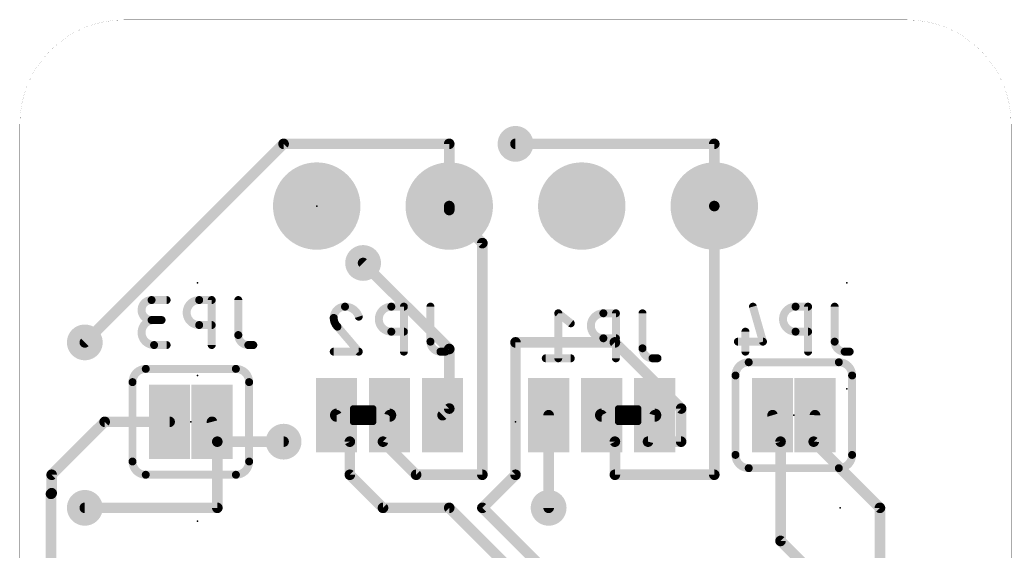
# Model space of a CAD drawing. Extents: x -319.4 to -300.4, y -289.4 to -269.4.
# Drawn here: x -319.38 to -300.38, y -279.6 to -269.4 of the extents above; entities that cross this region are included whole.
import ezdxf

# ---------------------------------------------------------------- set-up
doc = ezdxf.new("R2010")
doc.units = 0
for name, color, linetype in [('16', 132, 'CONTINUOUS'), ('17', 110, 'CONTINUOUS'), ('18', 110, 'CONTINUOUS'), ('20', 31, 'CONTINUOUS'), ('22', 253, 'CONTINUOUS'), ('23', 53, 'CONTINUOUS'), ('24', 53, 'CONTINUOUS'), ('26', 253, 'CONTINUOUS'), ('30', 253, 'CONTINUOUS')]:
    doc.layers.add(name, color=color, linetype=linetype)

# ---------------------------------------------------------------- blocks, each defined once
blk = doc.blocks.new('ROUNDP')
at = {"const_width": 0.5}
blk.add_lwpolyline([(0, -0.25, 1), (0, 0.25, 1), (0, -0.25)], format="xyb", dxfattribs=at)
blk = doc.blocks.new('RECT')
blk.add_solid([(-0.5, -0.5), (0.5, -0.5), (-0.5, 0.5), (0.5, 0.5)])
blk = doc.blocks.new('ROUNDV')
at = {"const_width": 0.5}
blk.add_lwpolyline([(0, -0.25, 1), (0, 0.25, 1), (0, -0.25)], format="xyb", dxfattribs=at)

msp = doc.modelspace()

# ---------------------------------------------------------------- linework, layer by layer
at = {"layer": '16'}
for points, const_width in [([(-314.325, -271.78), (-318.135, -275.59)], 0.2032), ([(-311.15, -271.78), (-314.325, -271.78)], 0.2032), ([(-311.15, -272.9738), (-311.15, -271.78)], 0.2032), ([(-306.07, -271.78), (-309.88, -271.78)], 0.2032), ([(-306.07, -272.9738), (-306.07, -271.78)], 0.2032), ([(-311.15, -273.05), (-311.15, -272.9738)], 0.2032), ([(-311.15, -273.05), (-310.515, -273.685)], 0.2032), ([(-306.07, -272.9738), (-306.07, -278.13)], 0.2032), ([(-310.515, -273.685), (-310.515, -278.13)], 0.2032), ([(-312.801, -274.066), (-311.15, -275.717)], 0.2032), ([(-309.88, -275.59), (-307.975, -275.59)], 0.2032), ([(-309.88, -278.13), (-309.88, -275.59)], 0.2032), ([(-307.975, -275.59), (-306.705, -276.86)], 0.2032), ([(-311.15, -275.717), (-311.15, -276.86)], 0.2032), ([(-311.15, -276.86), (-311.277, -276.987)], 0.2032), ([(-306.705, -276.86), (-306.705, -277.495)], 0.2032), ([(-318.77, -278.13), (-317.754, -277.114)], 0.2032), ([(-317.754, -277.114), (-316.5094, -277.114)], 0.2032), ([(-315.595, -277.495), (-315.6966, -277.114)], 0.2032), ([(-312.293, -276.987), (-313.309, -276.987)], 0.254), ([(-312.293, -276.987), (-313.309, -276.987)], 0.254), ([(-313.055, -277.495), (-313.309, -276.987)], 0.2032), ([(-312.42, -277.495), (-312.293, -276.987)], 0.2032), ([(-309.245, -278.765), (-309.245, -276.987)], 0.2032), ([(-308.229, -276.987), (-307.213, -276.987)], 0.254), ([(-308.229, -276.987), (-307.213, -276.987)], 0.254), ([(-307.975, -277.495), (-308.229, -276.987)], 0.2032), ([(-307.34, -277.495), (-307.213, -276.987)], 0.2032), ([(-304.8, -277.495), (-304.9524, -276.987)], 0.2032), ([(-304.165, -277.495), (-304.1396, -276.987)], 0.2032), ([(-315.595, -277.495), (-315.595, -278.765)], 0.2032), ([(-315.595, -277.495), (-314.325, -277.495)], 0.2032), ([(-313.055, -278.13), (-313.055, -277.495)], 0.2032), ([(-311.785, -278.13), (-312.42, -277.495)], 0.2032), ([(-307.975, -278.13), (-307.975, -277.495)], 0.2032), ([(-306.705, -277.495), (-307.34, -277.495)], 0.2032), ([(-304.8, -277.495), (-304.8, -279.4)], 0.2032), ([(-302.895, -278.765), (-304.165, -277.495)], 0.2032), ([(-318.77, -278.484), (-318.77, -278.13)], 0.2032), ([(-312.42, -278.765), (-313.055, -278.13)], 0.2032), ([(-310.515, -278.13), (-311.785, -278.13)], 0.2032), ([(-310.515, -278.765), (-309.88, -278.13)], 0.2032), ([(-306.07, -278.13), (-307.975, -278.13)], 0.2032), ([(-318.7827, -278.4967), (-318.77, -278.484)], 0.2032), ([(-318.7827, -281.8775), (-318.7827, -278.4967)], 0.2032), ([(-315.595, -278.765), (-318.135, -278.765)], 0.2032), ([(-311.15, -278.765), (-312.42, -278.765)], 0.2032), ([(-308.61, -281.305), (-311.15, -278.765)], 0.2032), ([(-308.61, -280.67), (-310.515, -278.765)], 0.2032), ([(-302.895, -283.21), (-302.895, -278.765)], 0.2032), ([(-304.8, -279.4), (-304.165, -280.035)], 0.2032)]:
    msp.add_lwpolyline(points, dxfattribs=dict(at, const_width=const_width))
for points, const_width in [([(-314.325, -271.7292, 1), (-314.325, -271.8308)], 0.1016), ([(-314.2891, -271.8159, 1), (-314.3609, -271.7441)], 0.1016), ([(-311.0992, -271.78, 1), (-311.2008, -271.78)], 0.1016), ([(-311.15, -271.8308, 1), (-311.15, -271.7292)], 0.1016), ([(-309.88, -271.7292, 1), (-309.88, -271.8308)], 0.1016), ([(-306.0192, -271.78, 1), (-306.1208, -271.78)], 0.1016), ([(-306.07, -271.8308, 1), (-306.07, -271.7292)], 0.1016), ([(-311.0992, -272.9738, 1), (-311.2008, -272.9738)], 0.1016), ([(-311.2008, -272.9738, 1), (-311.0992, -272.9738)], 0.1016), ([(-311.1141, -273.0141, 1), (-311.1859, -273.0859)], 0.1016), ([(-311.2008, -273.05, 1), (-311.0992, -273.05)], 0.1016), ([(-306.0192, -272.9738, 1), (-306.1208, -272.9738)], 0.1016), ([(-306.1208, -272.9738, 1), (-306.0192, -272.9738)], 0.1016), ([(-310.4642, -273.685, 1), (-310.5658, -273.685)], 0.1016), ([(-310.5509, -273.7209, 1), (-310.4791, -273.6491)], 0.1016), ([(-312.7651, -274.0301, 1), (-312.8369, -274.1019)], 0.1016), ([(-318.1709, -275.5541, 1), (-318.0991, -275.6259)], 0.1016), ([(-309.88, -275.5392, 1), (-309.88, -275.6408)], 0.1016), ([(-309.8292, -275.59, 1), (-309.9308, -275.59)], 0.1016), ([(-307.9391, -275.5541, 1), (-308.0109, -275.6259)], 0.1016), ([(-307.975, -275.6408, 1), (-307.975, -275.5392)], 0.1016), ([(-311.0992, -275.717, 1), (-311.2008, -275.717)], 0.1016), ([(-311.1859, -275.7529, 1), (-311.1141, -275.6811)], 0.1016), ([(-311.2008, -276.86, 1), (-311.0992, -276.86)], 0.1016), ([(-311.1141, -276.8959, 1), (-311.1859, -276.8241)], 0.1016), ([(-306.6542, -276.86, 1), (-306.7558, -276.86)], 0.1016), ([(-306.7409, -276.8959, 1), (-306.6691, -276.8241)], 0.1016), ([(-317.754, -277.0632, 1), (-317.754, -277.1648)], 0.1016), ([(-317.7181, -277.1499, 1), (-317.7899, -277.0781)], 0.1016), ([(-316.5094, -277.1648, 1), (-316.5094, -277.0632)], 0.1016), ([(-315.6475, -277.1009, 1), (-315.7457, -277.1271)], 0.1016), ([(-313.309, -276.9235, 1), (-313.309, -277.0505)], 0.127), ([(-313.309, -276.9235, 1), (-313.309, -277.0505)], 0.127), ([(-313.2636, -276.9643, 1), (-313.3544, -277.0097)], 0.1016), ([(-312.2437, -276.9993, 1), (-312.3423, -276.9747)], 0.1016), ([(-312.293, -277.0505, 1), (-312.293, -276.9235)], 0.127), ([(-312.293, -277.0505, 1), (-312.293, -276.9235)], 0.127), ([(-311.3129, -276.9511, 1), (-311.2411, -277.0229)], 0.1016), ([(-309.1942, -276.987, 1), (-309.2958, -276.987)], 0.1016), ([(-308.229, -276.9235, 1), (-308.229, -277.0505)], 0.127), ([(-308.229, -276.9235, 1), (-308.229, -277.0505)], 0.127), ([(-308.1836, -276.9643, 1), (-308.2744, -277.0097)], 0.1016), ([(-307.1637, -276.9993, 1), (-307.2623, -276.9747)], 0.1016), ([(-307.213, -277.0505, 1), (-307.213, -276.9235)], 0.127), ([(-307.213, -277.0505, 1), (-307.213, -276.9235)], 0.127), ([(-304.9037, -276.9724, 1), (-305.0011, -277.0016)], 0.1016), ([(-304.0889, -276.9895, 1), (-304.1903, -276.9845)], 0.1016), ([(-315.5442, -277.495, 1), (-315.6458, -277.495)], 0.1016), ([(-315.595, -277.4442, 1), (-315.595, -277.5458)], 0.1016), ([(-314.325, -277.5458, 1), (-314.325, -277.4442)], 0.1016), ([(-313.0042, -277.495, 1), (-313.1058, -277.495)], 0.1016), ([(-312.3841, -277.4591, 1), (-312.4559, -277.5309)], 0.1016), ([(-307.9242, -277.495, 1), (-308.0258, -277.495)], 0.1016), ([(-307.34, -277.4442, 1), (-307.34, -277.5458)], 0.1016), ([(-306.705, -277.5458, 1), (-306.705, -277.4442)], 0.1016), ([(-304.7492, -277.495, 1), (-304.8508, -277.495)], 0.1016), ([(-304.1291, -277.4591, 1), (-304.2009, -277.5309)], 0.1016), ([(-315.6441, -277.5081, 1), (-315.5459, -277.4819)], 0.1016), ([(-313.1004, -277.5177, 1), (-313.0096, -277.4723)], 0.1016), ([(-312.4693, -277.4827, 1), (-312.3707, -277.5073)], 0.1016), ([(-308.0204, -277.5177, 1), (-307.9296, -277.4723)], 0.1016), ([(-307.3893, -277.4827, 1), (-307.2907, -277.5073)], 0.1016), ([(-306.7558, -277.495, 1), (-306.6542, -277.495)], 0.1016), ([(-304.8487, -277.5096, 1), (-304.7513, -277.4804)], 0.1016), ([(-304.2157, -277.4925, 1), (-304.1143, -277.4975)], 0.1016), ([(-318.7192, -278.13, 1), (-318.8208, -278.13)], 0.1016), ([(-318.8059, -278.0941, 1), (-318.7341, -278.1659)], 0.1016), ([(-313.0191, -278.0941, 1), (-313.0909, -278.1659)], 0.1016), ([(-313.1058, -278.13, 1), (-313.0042, -278.13)], 0.1016), ([(-311.785, -278.0792, 1), (-311.785, -278.1808)], 0.1016), ([(-311.8209, -278.1659, 1), (-311.7491, -278.0941)], 0.1016), ([(-310.5658, -278.13, 1), (-310.4642, -278.13)], 0.1016), ([(-310.515, -278.1808, 1), (-310.515, -278.0792)], 0.1016), ([(-309.9308, -278.13, 1), (-309.8292, -278.13)], 0.1016), ([(-309.8441, -278.1659, 1), (-309.9159, -278.0941)], 0.1016), ([(-307.975, -278.0792, 1), (-307.975, -278.1808)], 0.1016), ([(-308.0258, -278.13, 1), (-307.9242, -278.13)], 0.1016), ([(-306.1208, -278.13, 1), (-306.0192, -278.13)], 0.1016), ([(-306.07, -278.1808, 1), (-306.07, -278.0792)], 0.1016), ([(-318.7319, -278.4967, 1), (-318.8335, -278.4967)], 0.1016), ([(-318.8186, -278.4608, 1), (-318.7468, -278.5326)], 0.1016), ([(-318.8208, -278.484, 1), (-318.7192, -278.484)], 0.1016), ([(-318.7341, -278.5199, 1), (-318.8059, -278.4481)], 0.1016), ([(-318.135, -278.7142, 1), (-318.135, -278.8158)], 0.1016), ([(-315.6458, -278.765, 1), (-315.5442, -278.765)], 0.1016), ([(-315.595, -278.8158, 1), (-315.595, -278.7142)], 0.1016), ([(-312.42, -278.7142, 1), (-312.42, -278.8158)], 0.1016), ([(-312.4559, -278.8009, 1), (-312.3841, -278.7291)], 0.1016), ([(-311.1141, -278.7291, 1), (-311.1859, -278.8009)], 0.1016), ([(-311.15, -278.8158, 1), (-311.15, -278.7142)], 0.1016), ([(-310.4791, -278.7291, 1), (-310.5509, -278.8009)], 0.1016), ([(-310.5509, -278.7291, 1), (-310.4791, -278.8009)], 0.1016), ([(-309.2958, -278.765, 1), (-309.1942, -278.765)], 0.1016), ([(-302.8442, -278.765, 1), (-302.9458, -278.765)], 0.1016), ([(-302.9309, -278.8009, 1), (-302.8591, -278.7291)], 0.1016), ([(-304.7641, -279.3641, 1), (-304.8359, -279.4359)], 0.1016), ([(-304.8508, -279.4, 1), (-304.7492, -279.4)], 0.1016)]:
    msp.add_lwpolyline(points, format="xyb", dxfattribs=dict(at, const_width=const_width))
at = {"layer": '20'}
for points, const_width in [([(-317.38, -269.4, 0.4142), (-319.38, -271.4)], 0.001), ([(-317.38, -269.3998, 1), (-317.38, -269.4003)], 0.0005), ([(-317.38, -269.4003, 1), (-317.38, -269.3998)], 0.0005), ([(-300.38, -271.4, 0.4142), (-302.38, -269.4)], 0.001), ([(-302.38, -269.3998, 1), (-302.38, -269.4003)], 0.0005), ([(-302.38, -269.4003, 1), (-302.38, -269.3998)], 0.0005), ([(-319.3798, -271.4, 1), (-319.3802, -271.4)], 0.0005), ([(-319.3802, -271.4, 1), (-319.3798, -271.4)], 0.0005), ([(-300.3798, -271.4, 1), (-300.3802, -271.4)], 0.0005), ([(-300.3802, -271.4, 1), (-300.3798, -271.4)], 0.0005)]:
    msp.add_lwpolyline(points, format="xyb", dxfattribs=dict(at, const_width=const_width))
at = {"layer": '20', "const_width": 0.001}
for points in [[(-302.38, -269.4), (-317.38, -269.4)], [(-319.38, -271.4), (-319.38, -287.4)], [(-300.38, -287.4), (-300.38, -271.4)]]:
    msp.add_lwpolyline(points, dxfattribs=at)
at = {"layer": '22'}
for points, const_width in [([(-316.9666, -276.098, 0.4142), (-317.2206, -276.352)], 0.1524), ([(-316.9666, -276.0599, 1), (-316.9666, -276.1361)], 0.0762), ([(-316.9666, -276.1361, 1), (-316.9666, -276.0599)], 0.0762), ([(-314.9854, -276.352, 0.4142), (-315.2394, -276.098)], 0.1524), ([(-315.2394, -276.0599, 1), (-315.2394, -276.1361)], 0.0762), ([(-315.2394, -276.1361, 1), (-315.2394, -276.0599)], 0.0762), ([(-305.4096, -275.971, 0.4142), (-305.6636, -276.225)], 0.1524), ([(-305.4096, -275.9329, 1), (-305.4096, -276.0091)], 0.0762), ([(-305.4096, -276.0091, 1), (-305.4096, -275.9329)], 0.0762), ([(-303.4284, -276.225, 0.4142), (-303.6824, -275.971)], 0.1524), ([(-303.6824, -275.9329, 1), (-303.6824, -276.0091)], 0.0762), ([(-303.6824, -276.0091, 1), (-303.6824, -275.9329)], 0.0762), ([(-305.6255, -276.225, 1), (-305.7017, -276.225)], 0.0762), ([(-305.7017, -276.225, 1), (-305.6255, -276.225)], 0.0762), ([(-303.3903, -276.225, 1), (-303.4665, -276.225)], 0.0762), ([(-303.4665, -276.225, 1), (-303.3903, -276.225)], 0.0762), ([(-317.1825, -276.352, 1), (-317.2587, -276.352)], 0.0762), ([(-317.2587, -276.352, 1), (-317.1825, -276.352)], 0.0762), ([(-314.9473, -276.352, 1), (-315.0235, -276.352)], 0.0762), ([(-315.0235, -276.352, 1), (-314.9473, -276.352)], 0.0762), ([(-305.6636, -277.749, 0.4142), (-305.4096, -278.003)], 0.1524), ([(-305.6255, -277.749, 1), (-305.7017, -277.749)], 0.0762), ([(-305.7017, -277.749, 1), (-305.6255, -277.749)], 0.0762), ([(-303.6824, -278.003, 0.4142), (-303.4284, -277.749)], 0.1524), ([(-303.3903, -277.749, 1), (-303.4665, -277.749)], 0.0762), ([(-303.4665, -277.749, 1), (-303.3903, -277.749)], 0.0762), ([(-317.2206, -277.876, 0.4142), (-316.9666, -278.13)], 0.1524), ([(-317.1825, -277.876, 1), (-317.2587, -277.876)], 0.0762), ([(-317.2587, -277.876, 1), (-317.1825, -277.876)], 0.0762), ([(-315.2394, -278.13, 0.4142), (-314.9854, -277.876)], 0.1524), ([(-314.9473, -277.876, 1), (-315.0235, -277.876)], 0.0762), ([(-315.0235, -277.876, 1), (-314.9473, -277.876)], 0.0762), ([(-305.4096, -277.9649, 1), (-305.4096, -278.0411)], 0.0762), ([(-305.4096, -278.0411, 1), (-305.4096, -277.9649)], 0.0762), ([(-303.6824, -277.9649, 1), (-303.6824, -278.0411)], 0.0762), ([(-303.6824, -278.0411, 1), (-303.6824, -277.9649)], 0.0762), ([(-316.9666, -278.0919, 1), (-316.9666, -278.1681)], 0.0762), ([(-316.9666, -278.1681, 1), (-316.9666, -278.0919)], 0.0762), ([(-315.2394, -278.0919, 1), (-315.2394, -278.1681)], 0.0762), ([(-315.2394, -278.1681, 1), (-315.2394, -278.0919)], 0.0762)]:
    msp.add_lwpolyline(points, format="xyb", dxfattribs=dict(at, const_width=const_width))
at = {"layer": '22', "const_width": 0.1524}
for points in [[(-315.2394, -276.098), (-316.9666, -276.098)], [(-303.6824, -275.971), (-305.4096, -275.971)], [(-305.6636, -277.749), (-305.6636, -276.225)], [(-303.4284, -277.749), (-303.4284, -276.225)], [(-317.2206, -276.352), (-317.2206, -277.876)], [(-314.9854, -276.352), (-314.9854, -277.876)], [(-305.4096, -278.003), (-303.6824, -278.003)], [(-316.9666, -278.13), (-315.2394, -278.13)]]:
    msp.add_lwpolyline(points, dxfattribs=at)
at = {"layer": '23'}
for p in [(-313.69, -272.9738), (-315.976, -274.447), (-303.53, -274.447), (-315.976, -276.225), (-303.53, -276.479), (-309.88, -277.114), (-303.657, -278.765), (-315.976, -279.019)]:
    msp.add_point(p, dxfattribs=at)
at = {"layer": '24'}
for p in [(-312.293, -276.987), (-308.229, -276.987), (-304.546, -276.987), (-316.103, -277.114)]:
    msp.add_point(p, dxfattribs=at)
at = {"layer": '26'}
for points, const_width in [([(-316.855, -274.7772, 1), (-316.855, -275.161)], 0.1524), ([(-316.855, -274.7391, 1), (-316.855, -274.8153)], 0.0762), ([(-316.855, -274.8153, 1), (-316.855, -274.7391)], 0.0762), ([(-316.5671, -274.8153, 1), (-316.5671, -274.7391)], 0.0762), ([(-315.9426, -274.7772, 1), (-315.9426, -275.257)], 0.1524), ([(-315.9426, -274.7391, 1), (-315.9426, -274.8153)], 0.0762), ([(-315.9426, -274.8153, 1), (-315.9426, -274.7391)], 0.0762), ([(-315.6646, -274.7772, 1), (-315.7408, -274.7772)], 0.0762), ([(-315.7027, -274.8153, 1), (-315.7027, -274.7391)], 0.0762), ([(-315.1549, -274.7772, 1), (-315.2311, -274.7772)], 0.0762), ([(-313.148, -274.9042, 0.4142), (-313.3639, -275.1201)], 0.1524), ([(-312.8841, -275.0961, 0.3252), (-313.148, -274.9042)], 0.1524), ([(-313.148, -274.8661, 1), (-313.148, -274.9423)], 0.0762), ([(-313.148, -274.9423, 1), (-313.148, -274.8661)], 0.0762), ([(-312.2596, -274.9042, 1), (-312.2596, -275.384)], 0.1524), ([(-312.2596, -274.8661, 1), (-312.2596, -274.9423)], 0.0762), ([(-312.2596, -274.9423, 1), (-312.2596, -274.8661)], 0.0762), ([(-311.9816, -274.9042, 1), (-312.0578, -274.9042)], 0.0762), ([(-312.0197, -274.9423, 1), (-312.0197, -274.8661)], 0.0762), ([(-311.4719, -274.9042, 1), (-311.5481, -274.9042)], 0.0762), ([(-305.2924, -274.8937, 1), (-305.3657, -274.9147)], 0.0762), ([(-304.5126, -274.9042, 1), (-304.5126, -275.384)], 0.1524), ([(-304.5126, -274.8661, 1), (-304.5126, -274.9423)], 0.0762), ([(-304.5126, -274.9423, 1), (-304.5126, -274.8661)], 0.0762), ([(-304.2346, -274.9042, 1), (-304.3108, -274.9042)], 0.0762), ([(-304.2727, -274.9423, 1), (-304.2727, -274.8661)], 0.0762), ([(-303.7249, -274.9042, 1), (-303.8011, -274.9042)], 0.0762), ([(-316.807, -275.161, 1), (-316.807, -275.6408)], 0.1524), ([(-316.855, -275.1229, 1), (-316.855, -275.1991)], 0.0762), ([(-316.855, -275.1991, 1), (-316.855, -275.1229)], 0.0762), ([(-316.807, -275.1991, 1), (-316.807, -275.1229)], 0.0762), ([(-316.6631, -275.1991, 1), (-316.6631, -275.1229)], 0.0762), ([(-313.3639, -275.1201, 0.2053), (-313.2919, -275.288)], 0.1524), ([(-313.3258, -275.1201, 1), (-313.402, -275.1201)], 0.0762), ([(-313.402, -275.1201, 1), (-313.3258, -275.1201)], 0.0762), ([(-312.9204, -275.1079, 1), (-312.8479, -275.0844)], 0.0762), ([(-309.0362, -275.0014, 1), (-309.0838, -275.061)], 0.0762), ([(-309.0219, -275.0312, 1), (-309.0981, -275.0312)], 0.0762), ([(-308.1956, -275.0312, 1), (-308.1956, -275.511)], 0.1524), ([(-308.1956, -274.9931, 1), (-308.1956, -275.0693)], 0.0762), ([(-308.1956, -275.0693, 1), (-308.1956, -274.9931)], 0.0762), ([(-307.9176, -275.0312, 1), (-307.9938, -275.0312)], 0.0762), ([(-307.9557, -275.0693, 1), (-307.9557, -274.9931)], 0.0762), ([(-307.4079, -275.0312, 1), (-307.4841, -275.0312)], 0.0762), ([(-315.9426, -275.2189, 1), (-315.9426, -275.2951)], 0.0762), ([(-315.9426, -275.2951, 1), (-315.9426, -275.2189)], 0.0762), ([(-315.7027, -275.2951, 1), (-315.7027, -275.2189)], 0.0762), ([(-313.2629, -275.2633, 1), (-313.321, -275.3127)], 0.0762), ([(-313.3182, -275.3156, 1), (-313.2657, -275.2604)], 0.0762), ([(-312.2596, -275.3459, 1), (-312.2596, -275.4221)], 0.0762), ([(-312.2596, -275.4221, 1), (-312.2596, -275.3459)], 0.0762), ([(-312.0197, -275.4221, 1), (-312.0197, -275.3459)], 0.0762), ([(-308.8439, -275.2529, 1), (-308.7963, -275.1934)], 0.0762), ([(-305.4349, -275.384, 1), (-305.5111, -275.384)], 0.0762), ([(-304.5126, -275.3459, 1), (-304.5126, -275.4221)], 0.0762), ([(-304.5126, -275.4221, 1), (-304.5126, -275.3459)], 0.0762), ([(-304.2727, -275.4221, 1), (-304.2727, -275.3459)], 0.0762), ([(-315.193, -275.4489, 0.4142), (-315.0011, -275.6408)], 0.1524), ([(-315.1549, -275.4489, 1), (-315.2311, -275.4489)], 0.0762), ([(-315.2311, -275.4489, 1), (-315.1549, -275.4489)], 0.0762), ([(-311.51, -275.5759, 0.4142), (-311.3181, -275.7678)], 0.1524), ([(-311.4719, -275.5759, 1), (-311.5481, -275.5759)], 0.0762), ([(-308.1956, -275.4729, 1), (-308.1956, -275.5491)], 0.0762), ([(-308.1956, -275.5491, 1), (-308.1956, -275.4729)], 0.0762), ([(-307.9557, -275.5491, 1), (-307.9557, -275.4729)], 0.0762), ([(-305.6169, -275.5378, 1), (-305.6169, -275.614)], 0.0762), ([(-305.1371, -275.614, 1), (-305.1371, -275.5378)], 0.0762), ([(-303.763, -275.5759, 0.4142), (-303.5711, -275.7678)], 0.1524), ([(-303.7249, -275.5759, 1), (-303.8011, -275.5759)], 0.0762), ([(-316.807, -275.6027, 1), (-316.807, -275.6789)], 0.0762), ([(-316.807, -275.6789, 1), (-316.807, -275.6027)], 0.0762), ([(-316.5671, -275.6789, 1), (-316.5671, -275.6027)], 0.0762), ([(-315.7408, -275.6408, 1), (-315.6646, -275.6408)], 0.0762), ([(-315.0011, -275.6027, 1), (-315.0011, -275.6789)], 0.0762), ([(-315.0011, -275.6789, 1), (-315.0011, -275.6027)], 0.0762), ([(-314.9051, -275.6789, 1), (-314.9051, -275.6027)], 0.0762), ([(-313.3639, -275.7297, 1), (-313.3639, -275.8059)], 0.0762), ([(-312.8841, -275.8059, 1), (-312.8841, -275.7297)], 0.0762), ([(-311.5481, -275.5759, 1), (-311.4719, -275.5759)], 0.0762), ([(-311.3181, -275.7297, 1), (-311.3181, -275.8059)], 0.0762), ([(-311.3181, -275.8059, 1), (-311.3181, -275.7297)], 0.0762), ([(-311.2221, -275.8059, 1), (-311.2221, -275.7297)], 0.0762), ([(-307.446, -275.7029, 0.4142), (-307.2541, -275.8948)], 0.1524), ([(-307.4079, -275.7029, 1), (-307.4841, -275.7029)], 0.0762), ([(-307.4841, -275.7029, 1), (-307.4079, -275.7029)], 0.0762), ([(-305.1738, -275.5864, 1), (-305.1005, -275.5654)], 0.0762), ([(-303.8011, -275.5759, 1), (-303.7249, -275.5759)], 0.0762), ([(-303.5711, -275.7297, 1), (-303.5711, -275.8059)], 0.0762), ([(-303.5711, -275.8059, 1), (-303.5711, -275.7297)], 0.0762), ([(-303.4751, -275.8059, 1), (-303.4751, -275.7297)], 0.0762), ([(-312.9132, -275.7925, 1), (-312.8551, -275.7431)], 0.0762), ([(-312.0578, -275.7678, 1), (-311.9816, -275.7678)], 0.0762), ([(-309.2999, -275.8567, 1), (-309.2999, -275.9329)], 0.0762), ([(-309.0981, -275.8948, 1), (-309.0219, -275.8948)], 0.0762), ([(-308.8201, -275.9329, 1), (-308.8201, -275.8567)], 0.0762), ([(-307.9938, -275.8948, 1), (-307.9176, -275.8948)], 0.0762), ([(-307.2541, -275.8567, 1), (-307.2541, -275.9329)], 0.0762), ([(-307.2541, -275.9329, 1), (-307.2541, -275.8567)], 0.0762), ([(-307.1581, -275.9329, 1), (-307.1581, -275.8567)], 0.0762), ([(-305.5111, -275.7678, 1), (-305.4349, -275.7678)], 0.0762), ([(-304.3108, -275.7678, 1), (-304.2346, -275.7678)], 0.0762)]:
    msp.add_lwpolyline(points, format="xyb", dxfattribs=dict(at, const_width=const_width))
at = {"layer": '26', "const_width": 0.1524}
for points in [[(-316.5671, -274.7772), (-316.855, -274.7772)], [(-315.7027, -274.7772), (-315.9426, -274.7772)], [(-315.7027, -275.6408), (-315.7027, -274.7772)], [(-315.193, -274.7772), (-315.193, -275.4489)], [(-312.0197, -274.9042), (-312.2596, -274.9042)], [(-312.0197, -275.7678), (-312.0197, -274.9042)], [(-311.51, -274.9042), (-311.51, -275.5759)], [(-305.329, -274.9042), (-305.1371, -275.5759)], [(-304.2727, -274.9042), (-304.5126, -274.9042)], [(-304.2727, -275.7678), (-304.2727, -274.9042)], [(-303.763, -274.9042), (-303.763, -275.5759)], [(-316.855, -275.161), (-316.6631, -275.161)], [(-308.8201, -275.2231), (-309.06, -275.0312)], [(-309.06, -275.0312), (-309.06, -275.8948)], [(-307.9557, -275.0312), (-308.1956, -275.0312)], [(-307.9557, -275.8948), (-307.9557, -275.0312)], [(-307.446, -275.0312), (-307.446, -275.7029)], [(-315.9426, -275.257), (-315.7027, -275.257)], [(-313.2919, -275.288), (-312.8841, -275.7678)], [(-312.2596, -275.384), (-312.0197, -275.384)], [(-305.473, -275.384), (-305.473, -275.7678)], [(-304.5126, -275.384), (-304.2727, -275.384)], [(-308.1956, -275.511), (-307.9557, -275.511)], [(-305.1371, -275.5759), (-305.6169, -275.5759)], [(-316.5671, -275.6408), (-316.807, -275.6408)], [(-315.0011, -275.6408), (-314.9051, -275.6408)], [(-312.8841, -275.7678), (-313.3639, -275.7678)], [(-311.3181, -275.7678), (-311.2221, -275.7678)], [(-303.5711, -275.7678), (-303.4751, -275.7678)], [(-308.8201, -275.8948), (-309.2999, -275.8948)], [(-307.2541, -275.8948), (-307.1581, -275.8948)]]:
    msp.add_lwpolyline(points, dxfattribs=at)
at = {"layer": '30', "const_width": 0.127}
for points in [[(-312.6105, -276.86), (-312.9915, -276.86)], [(-312.9915, -276.86), (-312.9915, -277.114)], [(-312.6105, -277.114), (-312.6105, -276.86)], [(-307.5305, -276.86), (-307.9115, -276.86)], [(-307.9115, -276.86), (-307.9115, -277.114)], [(-307.5305, -277.114), (-307.5305, -276.86)], [(-312.9915, -276.987), (-312.6105, -276.987)], [(-307.9115, -276.987), (-307.5305, -276.987)], [(-312.9915, -277.114), (-312.6105, -277.114)], [(-312.9915, -277.114), (-312.6105, -277.114)], [(-307.9115, -277.114), (-307.5305, -277.114)], [(-307.9115, -277.114), (-307.5305, -277.114)]]:
    msp.add_lwpolyline(points, dxfattribs=at)
at = {"layer": '30', "const_width": 0.0635}
for points in [[(-312.9598, -276.86, 1), (-313.0233, -276.86)], [(-312.9915, -276.8283, 1), (-312.9915, -276.8918)], [(-312.5788, -276.86, 1), (-312.6422, -276.86)], [(-312.6105, -276.8918, 1), (-312.6105, -276.8283)], [(-307.9115, -276.8283, 1), (-307.9115, -276.8918)], [(-307.8798, -276.86, 1), (-307.9432, -276.86)], [(-307.4988, -276.86, 1), (-307.5623, -276.86)], [(-307.5305, -276.8918, 1), (-307.5305, -276.8283)], [(-312.9915, -276.9553, 1), (-312.9915, -277.0188)], [(-312.6105, -277.0188, 1), (-312.6105, -276.9553)], [(-307.9115, -276.9553, 1), (-307.9115, -277.0188)], [(-307.5305, -277.0188, 1), (-307.5305, -276.9553)], [(-312.9915, -277.0823, 1), (-312.9915, -277.1458)], [(-312.9915, -277.0823, 1), (-312.9915, -277.1458)], [(-313.0233, -277.114, 1), (-312.9598, -277.114)], [(-312.6422, -277.114, 1), (-312.5788, -277.114)], [(-312.6105, -277.1458, 1), (-312.6105, -277.0823)], [(-312.6105, -277.1458, 1), (-312.6105, -277.0823)], [(-307.9115, -277.0823, 1), (-307.9115, -277.1458)], [(-307.9115, -277.0823, 1), (-307.9115, -277.1458)], [(-307.9432, -277.114, 1), (-307.8798, -277.114)], [(-307.5623, -277.114, 1), (-307.4988, -277.114)], [(-307.5305, -277.1458, 1), (-307.5305, -277.0823)], [(-307.5305, -277.1458, 1), (-307.5305, -277.0823)]]:
    msp.add_lwpolyline(points, format="xyb", dxfattribs=at)

# ---------------------------------------------------------------- block references
at = {"layer": '16', "xscale": 0.635, "yscale": 1.27, "rotation": 180}
for p in [(-313.309, -276.987), (-312.293, -276.987), (-311.277, -276.987), (-304.9524, -276.987), (-304.1396, -276.987)]:
    msp.add_blockref('RECT', p, dxfattribs=at)
at = {"layer": '16', "xscale": 0.635, "yscale": 1.27}
for p in [(-309.245, -276.987), (-308.229, -276.987), (-307.213, -276.987), (-316.5094, -277.114), (-315.6966, -277.114)]:
    msp.add_blockref('RECT', p, dxfattribs=at)
at = {"layer": '17', "xscale": 1.524, "yscale": 1.524, "rotation": 90}
for p in [(-313.69, -272.9738), (-311.15, -272.9738), (-308.61, -272.9738), (-306.07, -272.9738)]:
    msp.add_blockref('ROUNDP', p, dxfattribs=at)
at = {"layer": '18', "xscale": 0.6858, "yscale": 0.6858}
for p in [(-309.88, -271.78), (-309.88, -271.78), (-312.801, -274.066), (-312.801, -274.066), (-318.135, -275.59), (-318.135, -275.59), (-314.325, -277.495), (-314.325, -277.495), (-318.135, -278.765), (-318.135, -278.765), (-309.245, -278.765), (-309.245, -278.765)]:
    msp.add_blockref('ROUNDV', p, dxfattribs=at)
at = {"layer": '30'}
for name, p, xscale, yscale, rotation in [('ROUNDP', (-313.69, -272.9738), 1.6764, 1.6764, 90), ('ROUNDP', (-311.15, -272.9738), 1.6764, 1.6764, 90), ('ROUNDP', (-308.61, -272.9738), 1.6764, 1.6764, 90), ('ROUNDP', (-306.07, -272.9738), 1.6764, 1.6764, 90), ('RECT', (-313.309, -276.987), 0.7874, 1.4224, 180), ('RECT', (-312.293, -276.987), 0.7874, 1.4224, 180), ('RECT', (-311.277, -276.987), 0.7874, 1.4224, 180), ('RECT', (-304.9524, -276.987), 0.7874, 1.4224, 180), ('RECT', (-304.1396, -276.987), 0.7874, 1.4224, 180)]:
    msp.add_blockref(name, p, dxfattribs=dict(at, xscale=xscale, yscale=yscale, rotation=rotation))
at = {"layer": '30', "xscale": 0.7874, "yscale": 1.4224}
for p in [(-316.5094, -277.114), (-315.6966, -277.114), (-309.245, -276.987), (-308.229, -276.987), (-307.213, -276.987)]:
    msp.add_blockref('RECT', p, dxfattribs=at)

doc.saveas('drawing.dxf')
